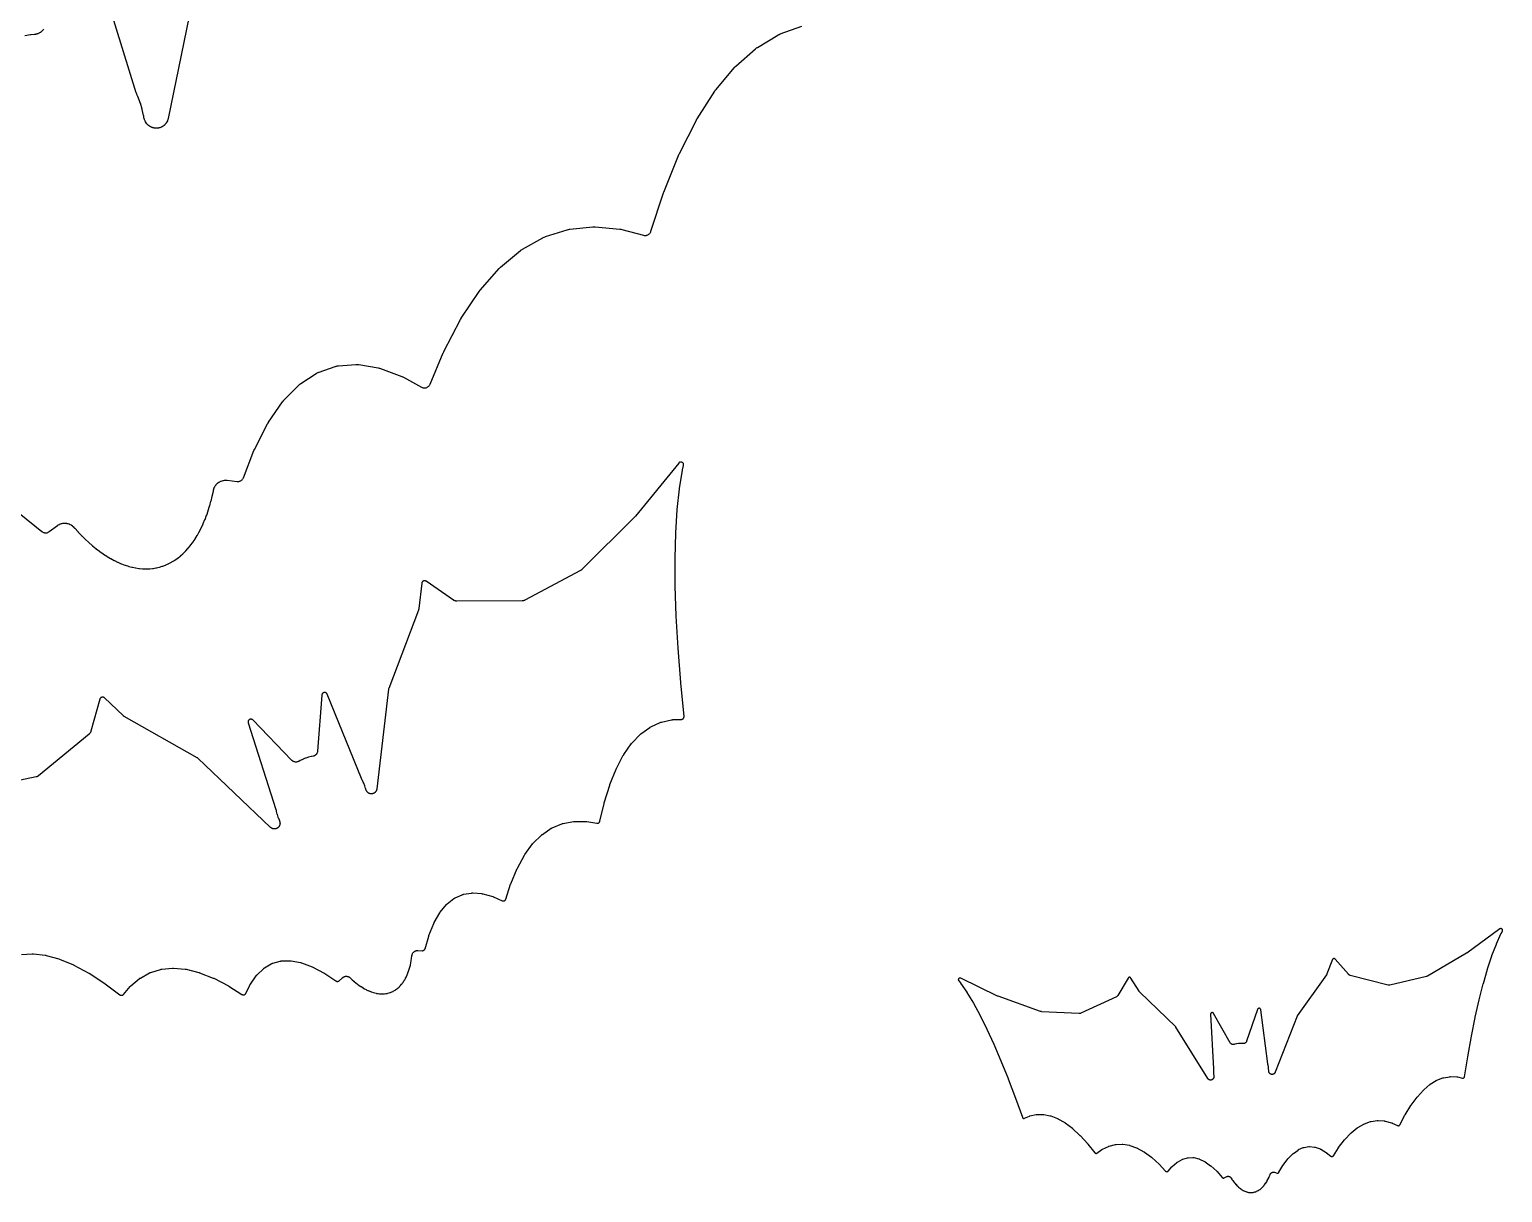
# Model space of a CAD drawing. Header units: millimetres. Extents: x 5 to 283, y 5 to 271.
# Drawn here: x 90.9 to 170.7, y 5 to 68 of the extents above; entities that cross this region are included whole.
import ezdxf

# ---------------------------------------------------------------- set-up
doc = ezdxf.new("R2010")
doc.units = ezdxf.units.MM

msp = doc.modelspace()

# ---------------------------------------------------------------- linework, layer by layer
at = {"layer": 'Schnitt'}
for points in [[(100.791, 74.91), (98.381, 63.191), (98.379, 63.183), (98.366, 63.132), (98.361, 63.117), (98.345, 63.071), (98.339, 63.056), (98.318, 63.013), (98.31, 62.999), (98.285, 62.957), (98.276, 62.944), (98.247, 62.905), (98.237, 62.893), (98.204, 62.857), (98.193, 62.846), (98.157, 62.813), (98.144, 62.803), (98.105, 62.774), (98.092, 62.766), (98.05, 62.741), (98.036, 62.733), (97.992, 62.713), (97.977, 62.707), (97.932, 62.69), (97.916, 62.686), (97.869, 62.674), (97.854, 62.671), (97.806, 62.664), (97.79, 62.662), (97.741, 62.66), (97.725, 62.66), (97.677, 62.662), (97.661, 62.664), (97.613, 62.671), (97.597, 62.674), (97.55, 62.686), (97.535, 62.691), (97.489, 62.707), (97.475, 62.713), (97.431, 62.734), (97.417, 62.741), (97.375, 62.766), (97.362, 62.775), (97.323, 62.804), (97.31, 62.814), (97.274, 62.846), (97.263, 62.858), (97.23, 62.893), (97.22, 62.906), (97.191, 62.945), (97.182, 62.958), (97.157, 62.999), (97.149, 63.013), (97.129, 63.057), (97.122, 63.072), (97.105, 63.121), (97.102, 63.129), (97.092, 63.162), (97.089, 63.173), (97.071, 63.25), (97.068, 63.261), (97.059, 63.316), (97.058, 63.326), (97.055, 63.337), (97.053, 63.347), (96.979, 63.666), (96.977, 63.677), (96.974, 63.687), (96.971, 63.698), (96.876, 64.011), (96.873, 64.021), (96.869, 64.032), (96.866, 64.042), (96.751, 64.348), (96.747, 64.358), (96.742, 64.368), (96.738, 64.378), (96.689, 64.488), (96.685, 64.498), (96.659, 64.565), (96.656, 64.575), (93.454, 74.951)], [(90.316, 41.8), (91.539, 40.813), (91.566, 40.793), (91.595, 40.777), (91.625, 40.763), (91.657, 40.752), (91.69, 40.745), (91.723, 40.741), (91.757, 40.74), (91.79, 40.743), (91.823, 40.749), (91.855, 40.758), (91.886, 40.771), (91.916, 40.787), (91.944, 40.805), (92.379, 41.131), (92.386, 41.136), (92.431, 41.166), (92.445, 41.174), (92.488, 41.197), (92.503, 41.204), (92.549, 41.223), (92.565, 41.229), (92.612, 41.243), (92.628, 41.247), (92.677, 41.256), (92.693, 41.259), (92.742, 41.263), (92.759, 41.264), (92.808, 41.263), (92.825, 41.262), (92.874, 41.257), (92.89, 41.254), (92.938, 41.244), (92.954, 41.24), (93.002, 41.225), (93.017, 41.219), (93.062, 41.199), (93.077, 41.192), (93.12, 41.168), (93.134, 41.159), (93.175, 41.131), (93.188, 41.121), (93.226, 41.089), (93.238, 41.077), (93.275, 41.038), (93.28, 41.032), (93.311, 40.997), (93.313, 40.994), (93.316, 40.991), (93.319, 40.987), (93.5, 40.789), (93.503, 40.785), (93.506, 40.782), (93.509, 40.779), (93.691, 40.59), (93.694, 40.586), (93.697, 40.583), (93.701, 40.58), (93.883, 40.4), (93.886, 40.397), (93.89, 40.393), (93.894, 40.39), (94.076, 40.22), (94.08, 40.217), (94.084, 40.213), (94.088, 40.21), (94.271, 40.05), (94.275, 40.047), (94.279, 40.043), (94.283, 40.04), (94.466, 39.891), (94.471, 39.887), (94.475, 39.884), (94.48, 39.88), (94.662, 39.741), (94.667, 39.738), (94.672, 39.734), (94.677, 39.731), (94.859, 39.602), (94.864, 39.599), (94.869, 39.595), (94.874, 39.592), (95.055, 39.474), (95.061, 39.47), (95.066, 39.467), (95.072, 39.464), (95.252, 39.356), (95.258, 39.353), (95.263, 39.349), (95.269, 39.346), (95.448, 39.249), (95.454, 39.246), (95.461, 39.243), (95.467, 39.24), (95.644, 39.153), (95.65, 39.15), (95.657, 39.147), (95.664, 39.144), (95.839, 39.069), (95.846, 39.065), (95.853, 39.063), (95.861, 39.06), (96.033, 38.995), (96.041, 38.992), (96.049, 38.989), (96.056, 38.987), (96.226, 38.932), (96.234, 38.93), (96.243, 38.927), (96.251, 38.925), (96.418, 38.881), (96.427, 38.879), (96.436, 38.877), (96.444, 38.875), (96.609, 38.841), (96.618, 38.839), (96.627, 38.837), (96.636, 38.836), (96.798, 38.812), (96.807, 38.811), (96.817, 38.81), (96.827, 38.809), (96.985, 38.795), (96.995, 38.794), (97.005, 38.793), (97.015, 38.793), (97.17, 38.789), (97.18, 38.788), (97.191, 38.788), (97.201, 38.789), (97.353, 38.794), (97.363, 38.794), (97.374, 38.795), (97.384, 38.796), (97.534, 38.811), (97.544, 38.812), (97.555, 38.813), (97.565, 38.815), (97.712, 38.839), (97.723, 38.841), (97.733, 38.843), (97.744, 38.845), (97.887, 38.879), (97.898, 38.881), (97.908, 38.884), (97.919, 38.887), (98.06, 38.93), (98.07, 38.933), (98.081, 38.937), (98.091, 38.94), (98.23, 38.992), (98.24, 38.996), (98.25, 39), (98.259, 39.004), (98.396, 39.066), (98.406, 39.071), (98.415, 39.075), (98.424, 39.08), (98.559, 39.151), (98.568, 39.156), (98.577, 39.161), (98.586, 39.166), (98.718, 39.248), (98.727, 39.253), (98.735, 39.258), (98.743, 39.264), (98.874, 39.355), (98.881, 39.361), (98.889, 39.366), (98.897, 39.372), (99.025, 39.473), (99.032, 39.479), (99.039, 39.485), (99.046, 39.491), (99.172, 39.603), (99.178, 39.609), (99.185, 39.615), (99.192, 39.621), (99.314, 39.743), (99.32, 39.749), (99.326, 39.755), (99.332, 39.761), (99.452, 39.893), (99.458, 39.899), (99.463, 39.906), (99.469, 39.912), (99.586, 40.054), (99.591, 40.06), (99.596, 40.066), (99.6, 40.073), (99.714, 40.225), (99.719, 40.231), (99.723, 40.237), (99.727, 40.244), (99.837, 40.406), (99.841, 40.412), (99.845, 40.418), (99.849, 40.424), (99.956, 40.597), (99.959, 40.603), (99.963, 40.609), (99.966, 40.615), (100.068, 40.798), (100.072, 40.803), (100.075, 40.809), (100.078, 40.815), (100.176, 41.007), (100.179, 41.013), (100.181, 41.018), (100.184, 41.024), (100.278, 41.226), (100.28, 41.231), (100.283, 41.237), (100.285, 41.242), (100.374, 41.454), (100.376, 41.459), (100.378, 41.464), (100.38, 41.469), (100.465, 41.69), (100.467, 41.695), (100.468, 41.7), (100.47, 41.705), (100.549, 41.935), (100.551, 41.94), (100.553, 41.945), (100.554, 41.949), (100.628, 42.188), (100.63, 42.192), (100.631, 42.197), (100.632, 42.202), (100.701, 42.448), (100.702, 42.453), (100.703, 42.457), (100.705, 42.462), (100.768, 42.716), (100.769, 42.721), (100.77, 42.725), (100.771, 42.73), (100.828, 42.992), (100.829, 42.996), (100.83, 43), (100.831, 43.005), (100.84, 43.05), (100.842, 43.059), (100.854, 43.111), (100.859, 43.126), (100.876, 43.173), (100.882, 43.188), (100.903, 43.233), (100.911, 43.248), (100.936, 43.29), (100.945, 43.304), (100.975, 43.343), (100.985, 43.356), (101.019, 43.393), (101.03, 43.404), (101.067, 43.437), (101.08, 43.448), (101.12, 43.477), (101.134, 43.486), (101.176, 43.511), (101.191, 43.519), (101.236, 43.539), (101.251, 43.545), (101.298, 43.562), (101.314, 43.566), (101.362, 43.577), (101.378, 43.58), (101.428, 43.587), (101.444, 43.588), (101.493, 43.59), (101.51, 43.589), (101.563, 43.586), (101.572, 43.585), (102.112, 43.52), (102.145, 43.518), (102.178, 43.519), (102.212, 43.523), (102.244, 43.531), (102.276, 43.542), (102.306, 43.556), (102.335, 43.574), (102.362, 43.594), (102.386, 43.616), (102.409, 43.641), (102.428, 43.669), (102.445, 43.698), (102.459, 43.728), (103.026, 45.193), (103.03, 45.201), (103.054, 45.255), (103.058, 45.263), (103.765, 46.648), (103.771, 46.658), (103.81, 46.724), (103.816, 46.733), (104.575, 47.83), (104.579, 47.836), (104.607, 47.872), (104.616, 47.883), (104.647, 47.917), (104.652, 47.922), (105.452, 48.736), (105.459, 48.743), (105.501, 48.781), (105.515, 48.793), (105.561, 48.827), (105.568, 48.832), (106.402, 49.378), (106.408, 49.381), (106.446, 49.404), (106.458, 49.411), (106.495, 49.429), (106.508, 49.434), (106.549, 49.45), (106.555, 49.453), (107.433, 49.754), (107.44, 49.756), (107.484, 49.769), (107.497, 49.773), (107.539, 49.781), (107.553, 49.783), (107.599, 49.789), (107.606, 49.789), (108.551, 49.859), (108.561, 49.859), (108.624, 49.86), (108.643, 49.859), (108.706, 49.852), (108.715, 49.851), (109.757, 49.681), (109.765, 49.68), (109.816, 49.669), (109.831, 49.665), (109.881, 49.649), (109.888, 49.646), (111.038, 49.218), (111.044, 49.216), (111.082, 49.2), (111.093, 49.195), (111.13, 49.176), (111.135, 49.173), (112.104, 48.632), (112.133, 48.618), (112.164, 48.606), (112.195, 48.598), (112.227, 48.592), (112.26, 48.59), (112.293, 48.591), (112.325, 48.596), (112.357, 48.603), (112.388, 48.614), (112.417, 48.628), (112.446, 48.644), (112.472, 48.664), (112.496, 48.685), (112.518, 48.709), (112.538, 48.735), (112.555, 48.763), (112.569, 48.793), (113.283, 50.499), (113.286, 50.505), (113.307, 50.55), (113.31, 50.557), (114.22, 52.294), (114.224, 52.301), (114.255, 52.354), (114.26, 52.361), (115.228, 53.812), (115.234, 53.821), (115.279, 53.88), (115.286, 53.888), (116.308, 55.058), (116.312, 55.063), (116.341, 55.093), (116.351, 55.102), (116.382, 55.131), (116.387, 55.135), (117.459, 56.029), (117.465, 56.034), (117.504, 56.064), (117.516, 56.072), (117.558, 56.098), (117.565, 56.102), (118.684, 56.73), (118.691, 56.734), (118.74, 56.758), (118.755, 56.765), (118.806, 56.784), (118.814, 56.787), (119.988, 57.162), (119.996, 57.164), (120.05, 57.178), (120.067, 57.181), (120.121, 57.19), (120.13, 57.191), (121.375, 57.319), (121.383, 57.319), (121.435, 57.322), (121.451, 57.322), (121.503, 57.32), (121.511, 57.319), (122.842, 57.197), (122.849, 57.196), (122.894, 57.19), (122.908, 57.188), (122.953, 57.178), (122.959, 57.176), (124.133, 56.862), (124.165, 56.855), (124.198, 56.851), (124.232, 56.851), (124.265, 56.854), (124.298, 56.86), (124.33, 56.87), (124.36, 56.883), (124.39, 56.899), (124.417, 56.917), (124.443, 56.939), (124.466, 56.963), (124.487, 56.989), (124.505, 57.017), (124.52, 57.047), (124.532, 57.078), (125.21, 59.152), (125.212, 59.157), (125.226, 59.194), (125.228, 59.2), (126.064, 61.266), (126.067, 61.273), (126.087, 61.316), (126.09, 61.323), (126.99, 63.103), (126.994, 63.111), (127.023, 63.162), (127.028, 63.17), (127.987, 64.664), (127.993, 64.673), (128.036, 64.731), (128.042, 64.74), (129.056, 65.952), (129.061, 65.957), (129.088, 65.988), (129.097, 65.997), (129.127, 66.025), (129.131, 66.029), (130.196, 66.965), (130.202, 66.97), (130.239, 67), (130.251, 67.009), (130.291, 67.036), (130.298, 67.04), (131.409, 67.708), (131.417, 67.712), (131.464, 67.737), (131.479, 67.745), (131.529, 67.765), (131.536, 67.768), (132.701, 68.181)], [(91.632, 68.033), (91.603, 67.992), (91.593, 67.979), (91.56, 67.941), (91.549, 67.929), (91.512, 67.895), (91.5, 67.884), (91.46, 67.854), (91.446, 67.845), (91.404, 67.819), (91.389, 67.811), (91.344, 67.789), (91.329, 67.782), (91.282, 67.765), (91.266, 67.76), (91.218, 67.748), (91.201, 67.745), (91.148, 67.737), (91.14, 67.736), (90.965, 67.719), (90.954, 67.718), (90.943, 67.716), (90.933, 67.715), (90.61, 67.662)], [(90.435, 17.895), (91.023, 17.934), (91.026, 17.934), (91.048, 17.935), (91.055, 17.935), (91.077, 17.933), (91.08, 17.933), (91.721, 17.86), (91.724, 17.859), (91.742, 17.857), (91.748, 17.856), (91.766, 17.851), (91.769, 17.851), (92.462, 17.661), (92.466, 17.66), (92.498, 17.649), (92.502, 17.648), (93.248, 17.339), (93.251, 17.337), (93.276, 17.326), (93.279, 17.324), (94.077, 16.893), (94.08, 16.892), (94.099, 16.881), (94.102, 16.879), (94.95, 16.325), (94.952, 16.324), (94.967, 16.313), (94.969, 16.312), (95.761, 15.714), (95.773, 15.706), (95.787, 15.698), (95.8, 15.693), (95.815, 15.688), (95.83, 15.685), (95.845, 15.684), (95.86, 15.684), (95.875, 15.686), (95.89, 15.689), (95.904, 15.694), (95.918, 15.7), (95.931, 15.707), (95.944, 15.716), (95.955, 15.726), (95.966, 15.737), (96.322, 16.159), (96.324, 16.161), (96.338, 16.176), (96.342, 16.181), (96.358, 16.195), (96.36, 16.197), (96.825, 16.588), (96.828, 16.591), (96.847, 16.605), (96.853, 16.609), (96.873, 16.622), (96.876, 16.623), (97.374, 16.899), (97.377, 16.901), (97.4, 16.912), (97.407, 16.915), (97.43, 16.923), (97.434, 16.925), (97.97, 17.09), (97.973, 17.091), (97.997, 17.097), (98.005, 17.098), (98.029, 17.102), (98.033, 17.102), (98.613, 17.159), (98.617, 17.159), (98.639, 17.16), (98.646, 17.16), (98.668, 17.159), (98.672, 17.159), (99.304, 17.103), (99.307, 17.103), (99.326, 17.101), (99.332, 17.1), (99.351, 17.096), (99.353, 17.095), (100.038, 16.924), (100.043, 16.923), (100.075, 16.912), (100.08, 16.911), (100.818, 16.621), (100.821, 16.619), (100.847, 16.608), (100.85, 16.606), (101.641, 16.194), (101.643, 16.192), (101.663, 16.181), (101.666, 16.179), (102.375, 15.728), (102.388, 15.721), (102.401, 15.715), (102.415, 15.71), (102.43, 15.707), (102.445, 15.705), (102.46, 15.705), (102.474, 15.706), (102.489, 15.709), (102.503, 15.713), (102.517, 15.718), (102.53, 15.725), (102.543, 15.733), (102.554, 15.742), (102.565, 15.753), (102.575, 15.764), (102.583, 15.776), (102.59, 15.789), (102.811, 16.242), (102.813, 16.245), (102.821, 16.261), (102.824, 16.266), (102.834, 16.282), (102.836, 16.284), (103.154, 16.743), (103.156, 16.746), (103.17, 16.764), (103.175, 16.77), (103.191, 16.787), (103.194, 16.79), (103.538, 17.124), (103.541, 17.127), (103.563, 17.145), (103.57, 17.151), (103.594, 17.167), (103.597, 17.169), (103.968, 17.389), (103.971, 17.39), (103.989, 17.4), (103.995, 17.403), (104.013, 17.41), (104.019, 17.413), (104.039, 17.419), (104.042, 17.42), (104.447, 17.536), (104.45, 17.536), (104.47, 17.541), (104.476, 17.542), (104.495, 17.545), (104.501, 17.546), (104.521, 17.547), (104.524, 17.547), (104.977, 17.56), (104.981, 17.56), (105.007, 17.56), (105.015, 17.559), (105.041, 17.555), (105.045, 17.555), (105.555, 17.459), (105.558, 17.458), (105.578, 17.453), (105.585, 17.452), (105.604, 17.445), (105.608, 17.444), (106.176, 17.232), (106.18, 17.23), (106.212, 17.216), (106.216, 17.214), (106.84, 16.88), (106.844, 16.879), (106.867, 16.865), (106.87, 16.863), (107.462, 16.463), (107.475, 16.455), (107.489, 16.449), (107.503, 16.444), (107.518, 16.44), (107.533, 16.438), (107.548, 16.438), (107.564, 16.439), (107.579, 16.441), (107.593, 16.445), (107.607, 16.451), (107.621, 16.458), (107.634, 16.466), (107.646, 16.476), (107.83, 16.64), (107.833, 16.642), (107.852, 16.658), (107.858, 16.662), (107.877, 16.674), (107.884, 16.678), (107.904, 16.689), (107.91, 16.692), (107.931, 16.7), (107.938, 16.702), (107.96, 16.709), (107.967, 16.71), (107.989, 16.714), (107.997, 16.715), (108.019, 16.717), (108.027, 16.717), (108.049, 16.717), (108.057, 16.716), (108.079, 16.713), (108.086, 16.712), (108.108, 16.707), (108.116, 16.705), (108.137, 16.698), (108.144, 16.695), (108.164, 16.686), (108.171, 16.682), (108.191, 16.671), (108.197, 16.667), (108.215, 16.654), (108.221, 16.649), (108.239, 16.633), (108.242, 16.631), (108.257, 16.616), (108.259, 16.615), (108.26, 16.613), (108.262, 16.612), (108.351, 16.529), (108.353, 16.528), (108.354, 16.526), (108.356, 16.525), (108.445, 16.446), (108.447, 16.445), (108.449, 16.443), (108.45, 16.442), (108.54, 16.368), (108.542, 16.366), (108.543, 16.365), (108.545, 16.364), (108.634, 16.294), (108.636, 16.293), (108.638, 16.291), (108.64, 16.29), (108.729, 16.225), (108.731, 16.223), (108.733, 16.222), (108.735, 16.221), (108.824, 16.16), (108.826, 16.159), (108.828, 16.157), (108.83, 16.156), (108.919, 16.1), (108.921, 16.099), (108.923, 16.097), (108.925, 16.096), (109.013, 16.045), (109.015, 16.043), (109.018, 16.042), (109.02, 16.041), (109.107, 15.994), (109.109, 15.993), (109.112, 15.992), (109.115, 15.99), (109.2, 15.949), (109.203, 15.947), (109.206, 15.946), (109.209, 15.945), (109.294, 15.908), (109.296, 15.907), (109.3, 15.906), (109.303, 15.904), (109.386, 15.872), (109.389, 15.871), (109.392, 15.87), (109.396, 15.869), (109.478, 15.841), (109.481, 15.84), (109.484, 15.839), (109.488, 15.838), (109.568, 15.816), (109.572, 15.815), (109.576, 15.814), (109.579, 15.813), (109.658, 15.795), (109.662, 15.794), (109.666, 15.793), (109.67, 15.792), (109.747, 15.779), (109.751, 15.778), (109.755, 15.778), (109.759, 15.777), (109.835, 15.768), (109.839, 15.768), (109.844, 15.768), (109.848, 15.767), (109.922, 15.763), (109.926, 15.763), (109.931, 15.762), (109.935, 15.762), (110.007, 15.762), (110.012, 15.762), (110.016, 15.762), (110.021, 15.763), (110.091, 15.767), (110.096, 15.767), (110.101, 15.767), (110.105, 15.768), (110.174, 15.776), (110.179, 15.777), (110.184, 15.778), (110.188, 15.778), (110.255, 15.791), (110.26, 15.792), (110.265, 15.793), (110.269, 15.794), (110.335, 15.811), (110.34, 15.812), (110.344, 15.813), (110.349, 15.815), (110.413, 15.836), (110.417, 15.837), (110.422, 15.839), (110.427, 15.841), (110.489, 15.865), (110.494, 15.867), (110.498, 15.869), (110.502, 15.871), (110.563, 15.9), (110.568, 15.903), (110.572, 15.905), (110.576, 15.907), (110.636, 15.94), (110.64, 15.943), (110.644, 15.945), (110.648, 15.948), (110.706, 15.985), (110.71, 15.988), (110.714, 15.99), (110.718, 15.993), (110.775, 16.035), (110.778, 16.038), (110.782, 16.041), (110.785, 16.044), (110.841, 16.09), (110.844, 16.093), (110.847, 16.096), (110.851, 16.099), (110.905, 16.149), (110.908, 16.152), (110.911, 16.155), (110.914, 16.158), (110.966, 16.214), (110.969, 16.217), (110.972, 16.22), (110.974, 16.223), (111.025, 16.283), (111.028, 16.286), (111.03, 16.289), (111.033, 16.292), (111.082, 16.356), (111.084, 16.359), (111.086, 16.362), (111.088, 16.365), (111.136, 16.434), (111.138, 16.437), (111.14, 16.44), (111.142, 16.443), (111.187, 16.517), (111.189, 16.52), (111.191, 16.523), (111.193, 16.526), (111.236, 16.604), (111.238, 16.606), (111.239, 16.609), (111.241, 16.612), (111.282, 16.695), (111.284, 16.697), (111.285, 16.7), (111.286, 16.703), (111.325, 16.79), (111.327, 16.793), (111.328, 16.795), (111.329, 16.798), (111.366, 16.889), (111.367, 16.892), (111.368, 16.894), (111.369, 16.897), (111.403, 16.992), (111.404, 16.995), (111.405, 16.997), (111.406, 17), (111.438, 17.099), (111.439, 17.101), (111.44, 17.104), (111.44, 17.106), (111.47, 17.21), (111.471, 17.212), (111.471, 17.214), (111.472, 17.217), (111.499, 17.324), (111.499, 17.326), (111.5, 17.328), (111.5, 17.33), (111.525, 17.441), (111.525, 17.443), (111.525, 17.446), (111.526, 17.448), (111.547, 17.562), (111.548, 17.564), (111.548, 17.566), (111.548, 17.568), (111.567, 17.686), (111.567, 17.688), (111.568, 17.69), (111.568, 17.692), (111.584, 17.813), (111.584, 17.815), (111.584, 17.817), (111.584, 17.819), (111.587, 17.84), (111.587, 17.844), (111.591, 17.868), (111.592, 17.875), (111.598, 17.897), (111.6, 17.904), (111.608, 17.925), (111.611, 17.932), (111.621, 17.953), (111.624, 17.959), (111.636, 17.978), (111.641, 17.984), (111.654, 18.002), (111.659, 18.008), (111.675, 18.024), (111.68, 18.03), (111.697, 18.044), (111.703, 18.049), (111.721, 18.062), (111.727, 18.066), (111.747, 18.077), (111.754, 18.08), (111.774, 18.09), (111.781, 18.092), (111.803, 18.099), (111.81, 18.101), (111.832, 18.106), (111.839, 18.107), (111.862, 18.11), (111.869, 18.11), (111.893, 18.111), (111.897, 18.111), (112.144, 18.103), (112.159, 18.103), (112.175, 18.105), (112.189, 18.108), (112.204, 18.113), (112.218, 18.119), (112.231, 18.127), (112.243, 18.136), (112.255, 18.146), (112.265, 18.157), (112.274, 18.169), (112.282, 18.182), (112.288, 18.196), (112.293, 18.211), (112.493, 18.896), (112.494, 18.9), (112.503, 18.925), (112.504, 18.929), (112.771, 19.584), (112.773, 19.589), (112.788, 19.62), (112.79, 19.624), (113.091, 20.151), (113.093, 20.154), (113.104, 20.171), (113.108, 20.176), (113.12, 20.193), (113.122, 20.196), (113.453, 20.596), (113.456, 20.599), (113.473, 20.618), (113.479, 20.623), (113.499, 20.641), (113.502, 20.643), (113.858, 20.923), (113.861, 20.925), (113.877, 20.937), (113.882, 20.94), (113.898, 20.95), (113.904, 20.953), (113.922, 20.962), (113.925, 20.963), (114.31, 21.134), (114.313, 21.135), (114.333, 21.143), (114.339, 21.145), (114.357, 21.15), (114.364, 21.152), (114.384, 21.156), (114.387, 21.157), (114.813, 21.225), (114.817, 21.225), (114.845, 21.228), (114.854, 21.229), (114.883, 21.228), (114.887, 21.228), (115.365, 21.192), (115.369, 21.191), (115.393, 21.188), (115.4, 21.187), (115.423, 21.182), (115.426, 21.181), (115.964, 21.032), (115.967, 21.031), (115.984, 21.026), (115.99, 21.024), (116.007, 21.017), (116.01, 21.016), (116.469, 20.808), (116.483, 20.803), (116.497, 20.799), (116.512, 20.796), (116.527, 20.795), (116.542, 20.796), (116.557, 20.797), (116.571, 20.801), (116.585, 20.805), (116.599, 20.811), (116.612, 20.819), (116.624, 20.827), (116.635, 20.837), (116.645, 20.848), (116.654, 20.86), (116.662, 20.872), (116.669, 20.886), (116.674, 20.899), (116.93, 21.7), (116.931, 21.703), (116.939, 21.724), (116.94, 21.727), (117.284, 22.549), (117.286, 22.553), (117.298, 22.578), (117.3, 22.581), (117.681, 23.276), (117.684, 23.281), (117.702, 23.309), (117.705, 23.313), (118.122, 23.883), (118.124, 23.885), (118.136, 23.9), (118.14, 23.905), (118.153, 23.919), (118.155, 23.921), (118.605, 24.368), (118.608, 24.37), (118.624, 24.385), (118.63, 24.389), (118.647, 24.403), (118.65, 24.405), (119.133, 24.733), (119.136, 24.735), (119.157, 24.748), (119.164, 24.752), (119.186, 24.762), (119.189, 24.764), (119.706, 24.979), (119.71, 24.981), (119.734, 24.989), (119.741, 24.992), (119.766, 24.998), (119.769, 24.998), (120.328, 25.105), (120.332, 25.105), (120.355, 25.109), (120.362, 25.109), (120.386, 25.11), (120.39, 25.11), (120.997, 25.107), (121.001, 25.107), (121.021, 25.106), (121.028, 25.105), (121.048, 25.103), (121.051, 25.102), (121.595, 25.006), (121.61, 25.004), (121.625, 25.004), (121.64, 25.005), (121.655, 25.007), (121.67, 25.012), (121.684, 25.017), (121.697, 25.024), (121.71, 25.033), (121.722, 25.042), (121.732, 25.053), (121.742, 25.065), (121.75, 25.077), (121.757, 25.091), (121.763, 25.105), (121.767, 25.119), (121.993, 26.085), (121.994, 26.088), (121.999, 26.105), (121.999, 26.107), (122.297, 27.076), (122.298, 27.079), (122.306, 27.1), (122.307, 27.102), (122.645, 27.944), (122.646, 27.948), (122.658, 27.972), (122.659, 27.976), (123.035, 28.69), (123.038, 28.694), (123.055, 28.722), (123.057, 28.726), (123.469, 29.315), (123.471, 29.317), (123.482, 29.332), (123.486, 29.337), (123.498, 29.351), (123.5, 29.353), (123.946, 29.818), (123.948, 29.821), (123.964, 29.836), (123.969, 29.84), (123.986, 29.854), (123.989, 29.856), (124.466, 30.202), (124.469, 30.204), (124.49, 30.218), (124.496, 30.221), (124.518, 30.233), (124.521, 30.234), (125.033, 30.467), (125.036, 30.468), (125.06, 30.478), (125.067, 30.48), (125.091, 30.487), (125.095, 30.488), (125.647, 30.611), (125.651, 30.612), (125.674, 30.616), (125.682, 30.617), (125.706, 30.618), (125.709, 30.619), (126.176, 30.629), (126.19, 30.63), (126.205, 30.633), (126.219, 30.637), (126.232, 30.642), (126.245, 30.648), (126.257, 30.656), (126.269, 30.664), (126.28, 30.674), (126.289, 30.685), (126.298, 30.697), (126.305, 30.709), (126.311, 30.722), (126.316, 30.736), (126.32, 30.75), (126.322, 30.764), (126.322, 30.779), (126.322, 30.793), (126.149, 32.62), (126.149, 32.625), (126.006, 34.487), (126.005, 34.492), (125.906, 36.231), (125.906, 36.232), (125.906, 36.238), (125.906, 36.239), (125.851, 37.854), (125.851, 37.855), (125.851, 37.862), (125.851, 37.863), (125.84, 39.354), (125.84, 39.355), (125.84, 39.363), (125.84, 39.364), (125.873, 40.731), (125.873, 40.733), (125.873, 40.742), (125.873, 40.744), (125.95, 41.986), (125.95, 41.988), (125.951, 42), (125.951, 42.001), (126.071, 43.118), (126.071, 43.12), (126.073, 43.135), (126.073, 43.137), (126.236, 44.128), (126.236, 44.13), (126.24, 44.148), (126.24, 44.151), (126.298, 44.393), (126.3, 44.408), (126.301, 44.423), (126.301, 44.438), (126.299, 44.452), (126.296, 44.467), (126.292, 44.481), (126.286, 44.495), (126.278, 44.508), (126.27, 44.52), (126.26, 44.531), (126.249, 44.542), (126.237, 44.551), (126.224, 44.559), (126.211, 44.565), (126.197, 44.57), (126.183, 44.574), (126.168, 44.577), (126.153, 44.578), (126.138, 44.577), (126.123, 44.575), (126.109, 44.571), (126.095, 44.566), (126.081, 44.56), (126.068, 44.552), (126.056, 44.543), (126.045, 44.533), (126.035, 44.522), (123.697, 41.651), (123.695, 41.648), (123.677, 41.628), (123.674, 41.625), (120.788, 38.749), (120.785, 38.747), (120.767, 38.731), (120.762, 38.726), (120.744, 38.713), (120.738, 38.709), (120.717, 38.697), (120.714, 38.695), (117.701, 37.092), (117.698, 37.09), (117.676, 37.08), (117.669, 37.077), (117.649, 37.07), (117.642, 37.068), (117.621, 37.062), (117.614, 37.061), (117.592, 37.058), (117.585, 37.057), (117.561, 37.056), (117.558, 37.056), (114.013, 37.042), (114.009, 37.042), (113.985, 37.043), (113.977, 37.044), (113.955, 37.047), (113.947, 37.048), (113.925, 37.054), (113.918, 37.056), (113.897, 37.064), (113.89, 37.067), (113.869, 37.077), (113.862, 37.081), (113.841, 37.094), (113.838, 37.096), (112.352, 38.12), (112.339, 38.128), (112.326, 38.135), (112.312, 38.14), (112.298, 38.143), (112.284, 38.146), (112.269, 38.147), (112.254, 38.146), (112.24, 38.144), (112.225, 38.141), (112.211, 38.136), (112.198, 38.13), (112.185, 38.123), (112.173, 38.114), (112.162, 38.105), (112.152, 38.094), (112.143, 38.082), (112.136, 38.07), (112.129, 38.057), (112.124, 38.043), (112.12, 38.029), (112.118, 38.014), (111.956, 36.635), (111.955, 36.63), (111.95, 36.601), (111.948, 36.592), (111.939, 36.564), (111.938, 36.559), (110.327, 32.302), (110.322, 32.284), (110.318, 32.266), (109.686, 26.865), (109.685, 26.861), (109.681, 26.838), (109.68, 26.831), (109.674, 26.809), (109.672, 26.802), (109.664, 26.782), (109.661, 26.775), (109.651, 26.755), (109.648, 26.749), (109.636, 26.73), (109.632, 26.724), (109.618, 26.707), (109.614, 26.701), (109.599, 26.685), (109.593, 26.68), (109.577, 26.666), (109.571, 26.661), (109.553, 26.648), (109.547, 26.644), (109.528, 26.633), (109.522, 26.63), (109.502, 26.621), (109.495, 26.618), (109.474, 26.611), (109.467, 26.609), (109.446, 26.604), (109.438, 26.602), (109.417, 26.599), (109.409, 26.599), (109.387, 26.598), (109.38, 26.598), (109.358, 26.599), (109.351, 26.6), (109.329, 26.604), (109.322, 26.605), (109.301, 26.611), (109.294, 26.613), (109.273, 26.621), (109.266, 26.624), (109.247, 26.633), (109.24, 26.637), (109.221, 26.648), (109.215, 26.652), (109.198, 26.666), (109.192, 26.67), (109.176, 26.685), (109.171, 26.69), (109.156, 26.707), (109.152, 26.712), (109.139, 26.73), (109.135, 26.736), (109.124, 26.755), (109.12, 26.762), (109.11, 26.783), (109.109, 26.787), (109.103, 26.801), (109.101, 26.806), (109.09, 26.84), (109.088, 26.845), (109.082, 26.87), (109.081, 26.874), (109.08, 26.879), (109.078, 26.884), (109.032, 27.025), (109.03, 27.03), (109.029, 27.035), (109.027, 27.039), (108.972, 27.177), (108.97, 27.182), (108.968, 27.187), (108.966, 27.191), (108.902, 27.325), (108.9, 27.33), (108.897, 27.334), (108.895, 27.338), (108.868, 27.386), (108.866, 27.39), (108.852, 27.42), (108.85, 27.424), (106.994, 31.998), (106.988, 32.011), (106.98, 32.024), (106.972, 32.036), (106.962, 32.047), (106.951, 32.057), (106.939, 32.066), (106.926, 32.074), (106.913, 32.08), (106.898, 32.085), (106.884, 32.089), (106.869, 32.091), (106.854, 32.091), (106.84, 32.091), (106.825, 32.088), (106.81, 32.085), (106.797, 32.079), (106.783, 32.073), (106.77, 32.065), (106.759, 32.056), (106.748, 32.046), (106.738, 32.035), (106.729, 32.023), (106.722, 32.01), (106.716, 31.996), (106.711, 31.982), (106.708, 31.968), (106.706, 31.953), (106.475, 28.914), (106.474, 28.911), (106.471, 28.886), (106.47, 28.879), (106.465, 28.857), (106.463, 28.849), (106.456, 28.828), (106.453, 28.821), (106.443, 28.8), (106.44, 28.794), (106.428, 28.774), (106.424, 28.768), (106.411, 28.749), (106.406, 28.743), (106.391, 28.727), (106.386, 28.721), (106.369, 28.706), (106.363, 28.701), (106.345, 28.688), (106.338, 28.683), (106.319, 28.672), (106.312, 28.668), (106.292, 28.659), (106.285, 28.656), (106.263, 28.648), (106.256, 28.646), (106.232, 28.641), (106.228, 28.64), (106.15, 28.625), (106.145, 28.624), (106.14, 28.623), (106.136, 28.622), (105.991, 28.586), (105.987, 28.584), (105.982, 28.583), (105.977, 28.581), (105.836, 28.535), (105.831, 28.534), (105.826, 28.532), (105.822, 28.53), (105.683, 28.475), (105.679, 28.473), (105.674, 28.471), (105.67, 28.469), (105.536, 28.405), (105.531, 28.403), (105.527, 28.401), (105.523, 28.398), (105.453, 28.359), (105.45, 28.358), (105.428, 28.347), (105.421, 28.344), (105.399, 28.336), (105.392, 28.333), (105.37, 28.328), (105.363, 28.326), (105.34, 28.323), (105.333, 28.322), (105.31, 28.32), (105.303, 28.32), (105.28, 28.321), (105.273, 28.322), (105.25, 28.325), (105.243, 28.327), (105.221, 28.332), (105.213, 28.335), (105.192, 28.342), (105.185, 28.345), (105.165, 28.355), (105.158, 28.359), (105.139, 28.371), (105.132, 28.375), (105.114, 28.389), (105.109, 28.393), (105.091, 28.41), (105.088, 28.413), (102.967, 30.601), (102.956, 30.611), (102.944, 30.62), (102.932, 30.628), (102.918, 30.634), (102.904, 30.639), (102.89, 30.643), (102.875, 30.645), (102.86, 30.646), (102.845, 30.646), (102.831, 30.644), (102.816, 30.64), (102.802, 30.635), (102.789, 30.629), (102.776, 30.621), (102.764, 30.612), (102.753, 30.602), (102.743, 30.591), (102.734, 30.579), (102.727, 30.566), (102.72, 30.553), (102.715, 30.539), (102.712, 30.524), (102.71, 30.51), (102.709, 30.495), (102.71, 30.48), (102.713, 30.465), (102.716, 30.451), (104.215, 25.748), (104.217, 25.743), (104.225, 25.712), (104.226, 25.707), (104.236, 25.653), (104.237, 25.648), (104.238, 25.644), (104.239, 25.639), (104.275, 25.495), (104.277, 25.49), (104.278, 25.485), (104.28, 25.481), (104.326, 25.339), (104.327, 25.334), (104.329, 25.33), (104.331, 25.325), (104.386, 25.187), (104.388, 25.182), (104.39, 25.178), (104.392, 25.173), (104.403, 25.151), (104.405, 25.146), (104.418, 25.113), (104.419, 25.108), (104.424, 25.093), (104.425, 25.089), (104.431, 25.066), (104.433, 25.059), (104.436, 25.037), (104.437, 25.03), (104.439, 25.008), (104.439, 25.001), (104.438, 24.979), (104.437, 24.971), (104.435, 24.95), (104.433, 24.942), (104.428, 24.921), (104.426, 24.914), (104.419, 24.893), (104.417, 24.886), (104.408, 24.866), (104.404, 24.86), (104.393, 24.841), (104.389, 24.835), (104.376, 24.817), (104.372, 24.811), (104.357, 24.794), (104.352, 24.789), (104.336, 24.774), (104.331, 24.769), (104.313, 24.756), (104.307, 24.752), (104.289, 24.74), (104.282, 24.736), (104.263, 24.727), (104.256, 24.724), (104.235, 24.716), (104.228, 24.714), (104.207, 24.708), (104.2, 24.706), (104.178, 24.703), (104.171, 24.702), (104.149, 24.7), (104.142, 24.7), (104.12, 24.701), (104.113, 24.701), (104.091, 24.704), (104.084, 24.705), (104.062, 24.71), (104.055, 24.712), (104.034, 24.719), (104.027, 24.721), (104.007, 24.73), (104.001, 24.734), (103.982, 24.745), (103.975, 24.748), (103.957, 24.761), (103.952, 24.766), (103.934, 24.781), (103.931, 24.784), (99.99, 28.531), (99.976, 28.543), (99.96, 28.553), (95.999, 30.795), (95.995, 30.798), (95.97, 30.814), (95.963, 30.819), (95.94, 30.838), (95.936, 30.842), (94.93, 31.798), (94.919, 31.808), (94.907, 31.816), (94.894, 31.824), (94.881, 31.83), (94.867, 31.834), (94.852, 31.837), (94.838, 31.839), (94.823, 31.84), (94.808, 31.839), (94.794, 31.836), (94.78, 31.832), (94.766, 31.827), (94.753, 31.82), (94.74, 31.812), (94.729, 31.803), (94.718, 31.793), (94.709, 31.782), (94.7, 31.77), (94.693, 31.758), (94.687, 31.744), (94.682, 31.73), (94.195, 29.992), (94.194, 29.988), (94.186, 29.965), (94.183, 29.958), (94.174, 29.937), (94.17, 29.93), (94.159, 29.91), (94.155, 29.904), (94.141, 29.886), (94.137, 29.88), (94.121, 29.863), (94.116, 29.857), (94.098, 29.841), (94.095, 29.838), (91.361, 27.582), (91.358, 27.58), (91.34, 27.565), (91.334, 27.561), (91.315, 27.55), (91.308, 27.547), (91.289, 27.537), (91.282, 27.534), (91.262, 27.527), (91.255, 27.525), (91.232, 27.519), (91.228, 27.518), (87.887, 26.823)]]:
    msp.add_lwpolyline(points, dxfattribs=at)
msp.add_lwpolyline([(141.223, 16.606), (141.216, 16.601), (141.209, 16.595), (141.203, 16.589), (141.197, 16.582), (141.192, 16.575), (141.188, 16.567), (141.185, 16.558), (141.182, 16.55), (141.181, 16.541), (141.18, 16.532), (141.18, 16.523), (141.181, 16.514), (141.183, 16.505), (141.186, 16.497), (141.19, 16.489), (141.194, 16.481), (141.2, 16.473), (141.292, 16.356), (141.293, 16.355), (141.3, 16.346), (141.301, 16.345), (141.641, 15.848), (141.642, 15.847), (141.647, 15.84), (141.647, 15.839), (141.997, 15.262), (141.997, 15.261), (142.001, 15.255), (142.001, 15.254), (142.359, 14.599), (142.36, 14.598), (142.362, 14.593), (142.363, 14.592), (142.729, 13.858), (142.729, 13.857), (142.731, 13.853), (142.732, 13.852), (143.105, 13.039), (143.105, 13.039), (143.107, 13.035), (143.107, 13.035), (143.489, 12.143), (143.489, 12.143), (143.49, 12.14), (143.49, 12.139), (143.879, 11.17), (143.88, 11.166), (144.277, 10.118), (144.278, 10.115), (144.649, 9.079), (144.653, 9.071), (144.657, 9.063), (144.662, 9.056), (144.667, 9.049), (144.673, 9.043), (144.68, 9.037), (144.687, 9.032), (144.695, 9.028), (144.703, 9.025), (144.711, 9.022), (144.719, 9.02), (144.728, 9.019), (144.737, 9.019), (144.745, 9.02), (144.754, 9.021), (144.762, 9.024), (144.77, 9.027), (145.027, 9.14), (145.029, 9.141), (145.042, 9.146), (145.046, 9.147), (145.06, 9.151), (145.062, 9.152), (145.394, 9.225), (145.396, 9.226), (145.411, 9.228), (145.415, 9.229), (145.431, 9.23), (145.433, 9.23), (145.77, 9.234), (145.772, 9.233), (145.787, 9.233), (145.791, 9.233), (145.806, 9.23), (145.808, 9.23), (146.156, 9.164), (146.158, 9.163), (146.17, 9.16), (146.174, 9.159), (146.187, 9.155), (146.189, 9.154), (146.549, 9.015), (146.551, 9.014), (146.561, 9.01), (146.564, 9.008), (146.574, 9.003), (146.576, 9.002), (146.949, 8.787), (146.952, 8.785), (146.968, 8.775), (146.971, 8.773), (147.357, 8.48), (147.359, 8.479), (147.371, 8.469), (147.373, 8.467), (147.771, 8.096), (147.772, 8.095), (147.781, 8.085), (147.782, 8.084), (148.191, 7.634), (148.192, 7.632), (148.199, 7.624), (148.2, 7.623), (148.569, 7.156), (148.575, 7.149), (148.581, 7.143), (148.589, 7.137), (148.596, 7.133), (148.605, 7.129), (148.613, 7.126), (148.622, 7.123), (148.631, 7.122), (148.64, 7.122), (148.649, 7.122), (148.658, 7.124), (148.667, 7.126), (148.675, 7.129), (148.683, 7.133), (148.691, 7.138), (148.962, 7.329), (148.964, 7.33), (148.974, 7.337), (148.977, 7.339), (148.988, 7.344), (148.99, 7.345), (149.319, 7.502), (149.321, 7.503), (149.334, 7.508), (149.338, 7.51), (149.352, 7.514), (149.354, 7.514), (149.685, 7.599), (149.687, 7.599), (149.702, 7.602), (149.707, 7.603), (149.722, 7.605), (149.724, 7.605), (150.06, 7.619), (150.062, 7.619), (150.077, 7.619), (150.081, 7.619), (150.096, 7.617), (150.098, 7.617), (150.444, 7.561), (150.446, 7.561), (150.459, 7.558), (150.463, 7.557), (150.476, 7.553), (150.478, 7.553), (150.836, 7.425), (150.838, 7.424), (150.849, 7.42), (150.852, 7.418), (150.862, 7.413), (150.864, 7.412), (151.235, 7.209), (151.238, 7.208), (151.255, 7.197), (151.258, 7.195), (151.642, 6.915), (151.644, 6.913), (151.657, 6.903), (151.659, 6.901), (152.055, 6.542), (152.056, 6.541), (152.066, 6.531), (152.067, 6.53), (152.41, 6.16), (152.417, 6.154), (152.424, 6.148), (152.431, 6.144), (152.439, 6.14), (152.447, 6.136), (152.456, 6.134), (152.465, 6.132), (152.474, 6.132), (152.483, 6.132), (152.491, 6.133), (152.5, 6.135), (152.509, 6.137), (152.517, 6.141), (152.524, 6.145), (152.532, 6.151), (152.538, 6.156), (152.545, 6.163), (152.742, 6.392), (152.743, 6.394), (152.75, 6.402), (152.753, 6.404), (152.761, 6.412), (152.762, 6.413), (153.016, 6.631), (153.018, 6.632), (153.029, 6.641), (153.033, 6.643), (153.045, 6.651), (153.047, 6.652), (153.297, 6.794), (153.3, 6.795), (153.315, 6.802), (153.32, 6.805), (153.336, 6.81), (153.339, 6.811), (153.587, 6.882), (153.589, 6.883), (153.601, 6.886), (153.605, 6.886), (153.616, 6.888), (153.62, 6.889), (153.633, 6.889), (153.635, 6.889), (153.888, 6.895), (153.89, 6.895), (153.902, 6.895), (153.905, 6.894), (153.917, 6.893), (153.92, 6.893), (153.932, 6.89), (153.934, 6.89), (154.199, 6.829), (154.201, 6.828), (154.216, 6.824), (154.221, 6.822), (154.235, 6.816), (154.238, 6.815), (154.519, 6.682), (154.521, 6.681), (154.532, 6.676), (154.535, 6.674), (154.546, 6.667), (154.547, 6.666), (154.845, 6.456), (154.847, 6.455), (154.863, 6.441), (154.866, 6.439), (155.177, 6.151), (155.179, 6.15), (155.19, 6.138), (155.192, 6.136), (155.475, 5.815), (155.481, 5.808), (155.488, 5.802), (155.496, 5.797), (155.504, 5.793), (155.512, 5.789), (155.521, 5.787), (155.53, 5.785), (155.539, 5.784), (155.548, 5.785), (155.557, 5.786), (155.566, 5.788), (155.575, 5.79), (155.583, 5.794), (155.716, 5.862), (155.718, 5.863), (155.731, 5.869), (155.735, 5.87), (155.748, 5.874), (155.752, 5.876), (155.765, 5.879), (155.77, 5.879), (155.783, 5.881), (155.788, 5.881), (155.801, 5.882), (155.806, 5.881), (155.819, 5.88), (155.824, 5.88), (155.837, 5.877), (155.841, 5.876), (155.854, 5.873), (155.858, 5.871), (155.871, 5.866), (155.875, 5.864), (155.887, 5.858), (155.891, 5.856), (155.902, 5.849), (155.906, 5.846), (155.916, 5.837), (155.92, 5.834), (155.929, 5.825), (155.932, 5.822), (155.941, 5.811), (155.944, 5.808), (155.952, 5.796), (155.953, 5.794), (155.96, 5.783), (155.96, 5.782), (155.961, 5.781), (155.962, 5.78), (156.001, 5.718), (156.002, 5.717), (156.002, 5.716), (156.003, 5.715), (156.043, 5.656), (156.044, 5.655), (156.045, 5.654), (156.045, 5.653), (156.086, 5.596), (156.087, 5.595), (156.088, 5.594), (156.088, 5.593), (156.13, 5.539), (156.131, 5.538), (156.132, 5.536), (156.132, 5.535), (156.174, 5.484), (156.175, 5.483), (156.176, 5.482), (156.177, 5.481), (156.219, 5.432), (156.22, 5.431), (156.221, 5.43), (156.223, 5.429), (156.265, 5.383), (156.266, 5.382), (156.267, 5.381), (156.269, 5.379), (156.312, 5.337), (156.313, 5.335), (156.314, 5.334), (156.315, 5.333), (156.359, 5.293), (156.36, 5.292), (156.361, 5.291), (156.362, 5.289), (156.406, 5.252), (156.407, 5.251), (156.409, 5.25), (156.41, 5.249), (156.454, 5.215), (156.455, 5.213), (156.457, 5.212), (156.458, 5.211), (156.502, 5.18), (156.504, 5.179), (156.505, 5.177), (156.507, 5.176), (156.551, 5.148), (156.552, 5.147), (156.554, 5.146), (156.556, 5.145), (156.599, 5.119), (156.601, 5.118), (156.603, 5.117), (156.605, 5.116), (156.648, 5.093), (156.651, 5.092), (156.653, 5.091), (156.655, 5.09), (156.698, 5.071), (156.7, 5.07), (156.702, 5.069), (156.704, 5.068), (156.747, 5.051), (156.749, 5.05), (156.752, 5.049), (156.754, 5.049), (156.796, 5.035), (156.799, 5.034), (156.802, 5.033), (156.804, 5.033), (156.846, 5.022), (156.849, 5.021), (156.851, 5.02), (156.854, 5.02), (156.895, 5.011), (156.898, 5.011), (156.901, 5.01), (156.904, 5.01), (156.945, 5.004), (156.948, 5.004), (156.951, 5.004), (156.953, 5.004), (156.994, 5.001), (156.997, 5), (157, 5), (157.003, 5), (157.044, 5), (157.046, 5), (157.049, 5), (157.052, 5), (157.093, 5.003), (157.095, 5.003), (157.098, 5.003), (157.101, 5.003), (157.141, 5.008), (157.144, 5.009), (157.147, 5.009), (157.15, 5.01), (157.19, 5.017), (157.193, 5.018), (157.195, 5.019), (157.198, 5.019), (157.238, 5.03), (157.241, 5.03), (157.243, 5.031), (157.246, 5.032), (157.286, 5.045), (157.288, 5.046), (157.291, 5.047), (157.293, 5.048), (157.333, 5.064), (157.335, 5.065), (157.338, 5.066), (157.34, 5.067), (157.38, 5.085), (157.382, 5.086), (157.384, 5.088), (157.387, 5.089), (157.426, 5.11), (157.428, 5.111), (157.43, 5.113), (157.432, 5.114), (157.471, 5.138), (157.473, 5.139), (157.475, 5.141), (157.477, 5.142), (157.516, 5.169), (157.518, 5.171), (157.52, 5.172), (157.522, 5.173), (157.56, 5.203), (157.562, 5.205), (157.563, 5.206), (157.565, 5.208), (157.603, 5.24), (157.605, 5.242), (157.606, 5.243), (157.608, 5.245), (157.646, 5.28), (157.647, 5.282), (157.648, 5.283), (157.65, 5.285), (157.687, 5.323), (157.688, 5.325), (157.69, 5.326), (157.691, 5.328), (157.728, 5.369), (157.729, 5.371), (157.73, 5.372), (157.731, 5.374), (157.767, 5.418), (157.768, 5.419), (157.769, 5.421), (157.77, 5.422), (157.806, 5.469), (157.807, 5.471), (157.808, 5.472), (157.809, 5.474), (157.843, 5.524), (157.844, 5.525), (157.845, 5.526), (157.846, 5.528), (157.879, 5.58), (157.88, 5.582), (157.881, 5.583), (157.882, 5.584), (157.915, 5.64), (157.915, 5.641), (157.916, 5.642), (157.917, 5.644), (157.949, 5.702), (157.949, 5.703), (157.95, 5.704), (157.951, 5.705), (157.982, 5.766), (157.982, 5.767), (157.983, 5.768), (157.983, 5.77), (158.013, 5.833), (158.014, 5.834), (158.014, 5.835), (158.015, 5.836), (158.043, 5.902), (158.044, 5.903), (158.044, 5.904), (158.045, 5.905), (158.072, 5.973), (158.073, 5.974), (158.073, 5.975), (158.074, 5.976), (158.078, 5.988), (158.079, 5.99), (158.085, 6.004), (158.087, 6.008), (158.093, 6.019), (158.096, 6.023), (158.104, 6.034), (158.106, 6.038), (158.115, 6.048), (158.118, 6.051), (158.128, 6.061), (158.131, 6.064), (158.142, 6.072), (158.146, 6.074), (158.157, 6.082), (158.161, 6.084), (158.173, 6.09), (158.177, 6.092), (158.19, 6.096), (158.194, 6.098), (158.207, 6.101), (158.212, 6.102), (158.225, 6.104), (158.229, 6.105), (158.243, 6.106), (158.247, 6.106), (158.261, 6.105), (158.265, 6.105), (158.279, 6.103), (158.283, 6.102), (158.297, 6.099), (158.299, 6.098), (158.442, 6.056), (158.451, 6.054), (158.46, 6.052), (158.469, 6.052), (158.478, 6.053), (158.487, 6.054), (158.496, 6.057), (158.504, 6.06), (158.512, 6.064), (158.52, 6.069), (158.527, 6.075), (158.534, 6.081), (158.539, 6.088), (158.545, 6.096), (158.765, 6.464), (158.766, 6.465), (158.775, 6.479), (158.776, 6.481), (159.03, 6.821), (159.032, 6.823), (159.046, 6.839), (159.048, 6.841), (159.302, 7.101), (159.304, 7.102), (159.313, 7.111), (159.316, 7.113), (159.326, 7.121), (159.327, 7.122), (159.58, 7.304), (159.582, 7.306), (159.595, 7.314), (159.599, 7.316), (159.613, 7.323), (159.615, 7.325), (159.865, 7.433), (159.866, 7.434), (159.878, 7.438), (159.881, 7.439), (159.892, 7.442), (159.896, 7.443), (159.907, 7.446), (159.909, 7.446), (160.159, 7.487), (160.161, 7.487), (160.173, 7.488), (160.177, 7.489), (160.189, 7.489), (160.193, 7.489), (160.205, 7.488), (160.207, 7.488), (160.464, 7.463), (160.467, 7.463), (160.484, 7.46), (160.489, 7.459), (160.506, 7.455), (160.508, 7.454), (160.78, 7.36), (160.782, 7.359), (160.796, 7.354), (160.8, 7.352), (160.812, 7.346), (160.814, 7.345), (161.104, 7.177), (161.105, 7.176), (161.114, 7.17), (161.117, 7.168), (161.126, 7.161), (161.128, 7.16), (161.363, 6.97), (161.37, 6.965), (161.378, 6.96), (161.386, 6.957), (161.394, 6.954), (161.403, 6.952), (161.412, 6.95), (161.421, 6.95), (161.43, 6.951), (161.439, 6.952), (161.447, 6.954), (161.455, 6.958), (161.463, 6.962), (161.471, 6.966), (161.478, 6.972), (161.485, 6.978), (161.49, 6.985), (161.496, 6.992), (161.766, 7.418), (161.767, 7.419), (161.775, 7.43), (161.776, 7.432), (162.1, 7.857), (162.102, 7.859), (162.113, 7.871), (162.114, 7.873), (162.441, 8.219), (162.443, 8.221), (162.458, 8.235), (162.46, 8.237), (162.789, 8.504), (162.79, 8.505), (162.8, 8.512), (162.802, 8.514), (162.812, 8.52), (162.814, 8.521), (163.143, 8.712), (163.145, 8.713), (163.157, 8.719), (163.16, 8.721), (163.173, 8.726), (163.175, 8.727), (163.505, 8.844), (163.507, 8.845), (163.521, 8.849), (163.525, 8.85), (163.54, 8.853), (163.542, 8.853), (163.875, 8.9), (163.877, 8.9), (163.892, 8.902), (163.897, 8.902), (163.912, 8.901), (163.915, 8.901), (164.255, 8.878), (164.257, 8.878), (164.271, 8.877), (164.276, 8.876), (164.29, 8.873), (164.292, 8.872), (164.644, 8.778), (164.646, 8.778), (164.658, 8.774), (164.661, 8.773), (164.673, 8.768), (164.674, 8.767), (164.975, 8.629), (164.984, 8.625), (164.993, 8.623), (165.002, 8.621), (165.011, 8.62), (165.02, 8.621), (165.029, 8.622), (165.038, 8.624), (165.046, 8.627), (165.054, 8.63), (165.062, 8.635), (165.07, 8.64), (165.076, 8.646), (165.083, 8.653), (165.088, 8.661), (165.093, 8.668), (165.371, 9.195), (165.371, 9.196), (165.377, 9.205), (165.377, 9.207), (165.697, 9.724), (165.698, 9.725), (165.706, 9.736), (165.707, 9.738), (166.031, 10.175), (166.032, 10.177), (166.042, 10.189), (166.044, 10.191), (166.371, 10.549), (166.373, 10.551), (166.387, 10.564), (166.389, 10.566), (166.717, 10.846), (166.719, 10.847), (166.728, 10.854), (166.73, 10.856), (166.74, 10.862), (166.741, 10.863), (167.07, 11.066), (167.072, 11.067), (167.084, 11.073), (167.087, 11.075), (167.099, 11.08), (167.101, 11.081), (167.431, 11.209), (167.433, 11.21), (167.447, 11.215), (167.451, 11.216), (167.465, 11.219), (167.468, 11.22), (167.8, 11.277), (167.802, 11.277), (167.817, 11.279), (167.822, 11.279), (167.837, 11.28), (167.839, 11.28), (168.178, 11.267), (168.181, 11.267), (168.195, 11.266), (168.199, 11.265), (168.213, 11.263), (168.216, 11.262), (168.488, 11.198), (168.497, 11.196), (168.505, 11.195), (168.514, 11.195), (168.523, 11.196), (168.531, 11.198), (168.539, 11.201), (168.547, 11.204), (168.555, 11.208), (168.562, 11.213), (168.569, 11.218), (168.575, 11.225), (168.581, 11.231), (168.586, 11.238), (168.59, 11.246), (168.593, 11.254), (168.596, 11.262), (168.598, 11.271), (168.775, 12.357), (168.775, 12.36), (168.975, 13.463), (168.975, 13.466), (169.182, 14.491), (169.182, 14.491), (169.183, 14.495), (169.183, 14.495), (169.396, 15.441), (169.396, 15.441), (169.397, 15.445), (169.397, 15.446), (169.617, 16.313), (169.617, 16.314), (169.619, 16.319), (169.619, 16.319), (169.845, 17.108), (169.845, 17.109), (169.847, 17.114), (169.847, 17.115), (170.08, 17.824), (170.081, 17.825), (170.083, 17.832), (170.084, 17.833), (170.323, 18.463), (170.323, 18.465), (170.326, 18.473), (170.327, 18.474), (170.572, 19.024), (170.572, 19.026), (170.577, 19.036), (170.578, 19.037), (170.648, 19.169), (170.651, 19.177), (170.654, 19.186), (170.657, 19.194), (170.658, 19.203), (170.658, 19.212), (170.658, 19.221), (170.656, 19.23), (170.654, 19.239), (170.651, 19.247), (170.647, 19.255), (170.642, 19.263), (170.637, 19.27), (170.63, 19.276), (170.624, 19.282), (170.616, 19.287), (170.608, 19.292), (170.6, 19.295), (170.592, 19.298), (170.583, 19.3), (170.574, 19.301), (170.565, 19.301), (170.556, 19.3), (170.547, 19.299), (170.539, 19.296), (170.53, 19.293), (170.523, 19.289), (170.515, 19.284), (168.722, 17.972), (168.72, 17.971), (168.707, 17.962), (168.705, 17.96), (166.593, 16.729), (166.591, 16.728), (166.578, 16.721), (166.574, 16.719), (166.562, 16.715), (166.558, 16.713), (166.544, 16.709), (166.542, 16.709), (164.549, 16.235), (164.547, 16.235), (164.533, 16.232), (164.529, 16.232), (164.516, 16.231), (164.511, 16.23), (164.498, 16.231), (164.494, 16.231), (164.481, 16.232), (164.477, 16.233), (164.463, 16.236), (164.461, 16.236), (162.401, 16.766), (162.399, 16.767), (162.385, 16.771), (162.38, 16.773), (162.368, 16.778), (162.364, 16.78), (162.352, 16.787), (162.348, 16.789), (162.337, 16.797), (162.333, 16.799), (162.323, 16.808), (162.319, 16.811), (162.309, 16.822), (162.308, 16.824), (161.6, 17.644), (161.594, 17.651), (161.588, 17.656), (161.58, 17.662), (161.573, 17.666), (161.565, 17.669), (161.556, 17.672), (161.548, 17.674), (161.539, 17.675), (161.53, 17.676), (161.521, 17.675), (161.513, 17.673), (161.504, 17.671), (161.496, 17.668), (161.488, 17.664), (161.481, 17.659), (161.474, 17.654), (161.467, 17.648), (161.461, 17.641), (161.456, 17.634), (161.452, 17.626), (161.448, 17.618), (161.145, 16.842), (161.144, 16.84), (161.137, 16.823), (161.134, 16.819), (161.124, 16.803), (161.123, 16.801), (159.542, 14.574), (159.536, 14.565), (159.531, 14.555), (158.344, 11.515), (158.343, 11.513), (158.338, 11.5), (158.336, 11.496), (158.329, 11.485), (158.327, 11.481), (158.319, 11.47), (158.316, 11.467), (158.308, 11.457), (158.305, 11.454), (158.295, 11.445), (158.292, 11.442), (158.281, 11.434), (158.278, 11.431), (158.267, 11.424), (158.263, 11.422), (158.251, 11.416), (158.247, 11.414), (158.235, 11.41), (158.231, 11.408), (158.218, 11.405), (158.214, 11.404), (158.201, 11.401), (158.196, 11.401), (158.183, 11.4), (158.179, 11.4), (158.165, 11.4), (158.161, 11.4), (158.148, 11.402), (158.144, 11.403), (158.131, 11.406), (158.126, 11.407), (158.114, 11.411), (158.11, 11.413), (158.098, 11.418), (158.094, 11.42), (158.082, 11.426), (158.079, 11.429), (158.068, 11.436), (158.064, 11.439), (158.054, 11.447), (158.051, 11.45), (158.042, 11.46), (158.039, 11.463), (158.031, 11.474), (158.028, 11.477), (158.021, 11.488), (158.019, 11.492), (158.013, 11.504), (158.011, 11.508), (158.006, 11.52), (158.005, 11.524), (158.001, 11.537), (158, 11.541), (157.998, 11.555), (157.998, 11.558), (157.996, 11.567), (157.996, 11.57), (157.995, 11.591), (157.995, 11.595), (157.995, 11.61), (157.995, 11.613), (157.995, 11.616), (157.995, 11.619), (157.989, 11.708), (157.989, 11.711), (157.989, 11.714), (157.989, 11.716), (157.977, 11.805), (157.977, 11.808), (157.977, 11.811), (157.976, 11.814), (157.959, 11.902), (157.959, 11.904), (157.958, 11.907), (157.957, 11.91), (157.949, 11.942), (157.948, 11.945), (157.945, 11.964), (157.944, 11.967), (157.561, 14.903), (157.56, 14.912), (157.557, 14.921), (157.554, 14.929), (157.55, 14.937), (157.545, 14.944), (157.539, 14.951), (157.533, 14.958), (157.526, 14.964), (157.519, 14.969), (157.511, 14.973), (157.503, 14.976), (157.494, 14.979), (157.485, 14.981), (157.477, 14.982), (157.468, 14.982), (157.459, 14.981), (157.45, 14.979), (157.441, 14.976), (157.433, 14.973), (157.425, 14.969), (157.418, 14.964), (157.411, 14.958), (157.405, 14.952), (157.399, 14.945), (157.394, 14.937), (157.39, 14.929), (157.387, 14.921), (156.792, 13.192), (156.791, 13.19), (156.785, 13.177), (156.783, 13.172), (156.777, 13.16), (156.775, 13.156), (156.767, 13.145), (156.765, 13.141), (156.756, 13.131), (156.753, 13.128), (156.743, 13.118), (156.74, 13.115), (156.729, 13.106), (156.726, 13.104), (156.714, 13.096), (156.711, 13.094), (156.698, 13.087), (156.694, 13.086), (156.682, 13.08), (156.677, 13.079), (156.664, 13.075), (156.66, 13.074), (156.647, 13.072), (156.642, 13.071), (156.628, 13.07), (156.624, 13.07), (156.609, 13.07), (156.607, 13.07), (156.559, 13.074), (156.556, 13.074), (156.553, 13.074), (156.55, 13.074), (156.461, 13.075), (156.458, 13.075), (156.455, 13.075), (156.452, 13.075), (156.363, 13.069), (156.36, 13.069), (156.357, 13.069), (156.354, 13.069), (156.266, 13.058), (156.263, 13.057), (156.26, 13.057), (156.257, 13.056), (156.169, 13.039), (156.166, 13.039), (156.163, 13.038), (156.161, 13.037), (156.114, 13.025), (156.112, 13.025), (156.098, 13.022), (156.093, 13.021), (156.08, 13.02), (156.075, 13.019), (156.061, 13.019), (156.057, 13.02), (156.043, 13.021), (156.039, 13.022), (156.025, 13.024), (156.021, 13.025), (156.008, 13.029), (156.004, 13.031), (155.991, 13.036), (155.987, 13.038), (155.975, 13.045), (155.971, 13.047), (155.96, 13.055), (155.957, 13.058), (155.946, 13.067), (155.943, 13.07), (155.933, 13.079), (155.93, 13.083), (155.922, 13.094), (155.919, 13.097), (155.912, 13.11), (155.91, 13.112), (155.011, 14.704), (155.007, 14.711), (155.001, 14.718), (154.995, 14.725), (154.988, 14.73), (154.981, 14.736), (154.973, 14.74), (154.965, 14.744), (154.956, 14.746), (154.948, 14.748), (154.939, 14.749), (154.93, 14.749), (154.921, 14.749), (154.912, 14.747), (154.903, 14.744), (154.895, 14.741), (154.887, 14.737), (154.88, 14.732), (154.873, 14.726), (154.867, 14.72), (154.861, 14.713), (154.856, 14.706), (154.852, 14.698), (154.848, 14.69), (154.846, 14.681), (154.844, 14.672), (154.843, 14.664), (154.843, 14.655), (154.999, 11.697), (155, 11.694), (154.999, 11.675), (154.999, 11.672), (154.997, 11.639), (154.997, 11.636), (154.997, 11.633), (154.996, 11.63), (154.996, 11.541), (154.996, 11.538), (154.996, 11.535), (154.996, 11.532), (155.001, 11.443), (155.002, 11.44), (155.002, 11.437), (155.002, 11.434), (155.013, 11.346), (155.014, 11.343), (155.014, 11.34), (155.015, 11.337), (155.017, 11.322), (155.018, 11.319), (155.02, 11.298), (155.021, 11.295), (155.021, 11.285), (155.021, 11.283), (155.021, 11.269), (155.021, 11.264), (155.02, 11.251), (155.019, 11.247), (155.017, 11.234), (155.016, 11.23), (155.012, 11.217), (155.011, 11.213), (155.006, 11.201), (155.004, 11.197), (154.998, 11.185), (154.995, 11.181), (154.988, 11.17), (154.985, 11.167), (154.977, 11.156), (154.974, 11.153), (154.965, 11.144), (154.962, 11.141), (154.952, 11.132), (154.948, 11.13), (154.937, 11.122), (154.933, 11.12), (154.922, 11.114), (154.918, 11.112), (154.906, 11.106), (154.902, 11.105), (154.889, 11.101), (154.885, 11.1), (154.872, 11.097), (154.868, 11.096), (154.854, 11.095), (154.85, 11.095), (154.837, 11.095), (154.832, 11.095), (154.819, 11.096), (154.815, 11.097), (154.802, 11.099), (154.798, 11.1), (154.785, 11.104), (154.781, 11.105), (154.769, 11.11), (154.765, 11.112), (154.753, 11.118), (154.749, 11.12), (154.738, 11.127), (154.735, 11.13), (154.724, 11.138), (154.721, 11.141), (154.711, 11.15), (154.708, 11.153), (154.7, 11.164), (154.697, 11.167), (154.689, 11.179), (154.688, 11.181), (152.969, 13.954), (152.962, 13.963), (152.955, 13.971), (150.996, 15.874), (150.994, 15.876), (150.982, 15.889), (150.978, 15.894), (150.968, 15.908), (150.967, 15.911), (150.528, 16.619), (150.523, 16.626), (150.517, 16.633), (150.511, 16.639), (150.504, 16.644), (150.496, 16.649), (150.488, 16.653), (150.48, 16.656), (150.472, 16.659), (150.463, 16.66), (150.454, 16.661), (150.446, 16.661), (150.437, 16.66), (150.428, 16.658), (150.42, 16.656), (150.412, 16.652), (150.404, 16.648), (150.397, 16.643), (150.39, 16.637), (150.384, 16.631), (150.378, 16.624), (150.373, 16.617), (149.827, 15.681), (149.826, 15.68), (149.817, 15.667), (149.815, 15.663), (149.806, 15.653), (149.803, 15.649), (149.793, 15.64), (149.79, 15.637), (149.78, 15.628), (149.776, 15.625), (149.765, 15.618), (149.761, 15.615), (149.748, 15.609), (149.745, 15.608), (147.816, 14.713), (147.814, 14.712), (147.801, 14.706), (147.797, 14.705), (147.784, 14.701), (147.78, 14.7), (147.767, 14.698), (147.763, 14.697), (147.75, 14.696), (147.746, 14.696), (147.731, 14.696), (147.729, 14.696), (145.684, 14.799), (145.682, 14.8), (145.667, 14.801), (145.663, 14.802), (145.65, 14.804), (145.646, 14.805), (145.632, 14.81), (145.63, 14.81), (143.33, 15.638), (143.328, 15.639), (143.313, 15.645), (143.31, 15.646), (141.309, 16.61), (141.301, 16.614), (141.292, 16.617), (141.284, 16.618), (141.275, 16.619), (141.266, 16.619), (141.257, 16.618), (141.248, 16.617), (141.239, 16.614), (141.231, 16.611)], close=True, dxfattribs=at)

doc.saveas('drawing.dxf')
